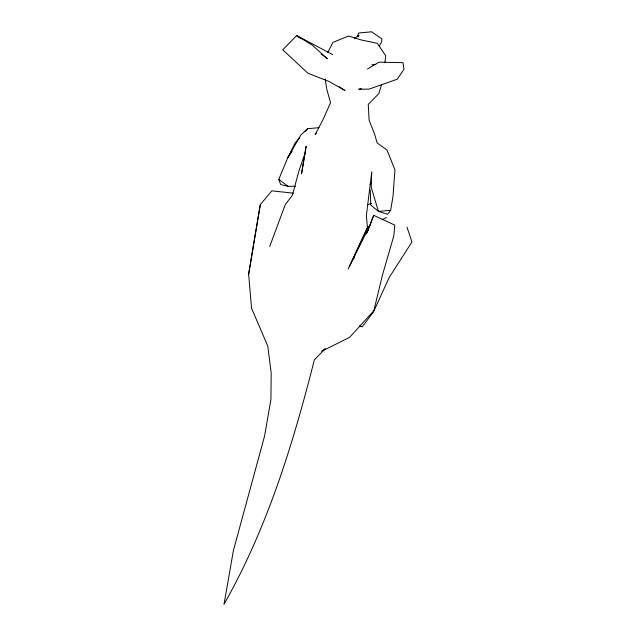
<?xml version="1.0" encoding="UTF-8"?>
<svg xmlns="http://www.w3.org/2000/svg" width="636" height="636" viewBox="0 0 636 636"><rect width="100%" height="100%" fill="white"/><g stroke="black" fill="none" stroke-linecap="round" stroke-linejoin="round"><path stroke-width="0.95" d="M384.899 62.4L385.774 55.865L377.323 43.296L361.415 40.004L348.6 36.029L332.874 42.397L327.747 52.589M304.946 153.642L306.123 146.248L301.536 173.867L304.946 153.642L299.151 170.138L292.409 195.196L285.246 204.617L269.704 246.506M353.783 258.971L354.244 256.157L367.481 227.64L366.352 215.787L371.758 171.807L371.209 187.23L378.412 211.367L387.682 214.268L390.647 210.325L392.992 196.397L394.932 169.796L386.95 150.001L377.172 142.941L374.771 134.641L369.111 120.14L368.252 104.415L378.786 93.643L381.592 84.588M366.416 233.802L373.714 215.358L394.749 225.104L393.867 235.654L382.403 275.285L373.825 310.781L349.625 337.358L321.737 351.239L325.306 348.695L314.359 359.809C293.037 444.174 267.2 528.126 224.031 604.2L233.396 550.601L264.568 436.073L270.944 399.193L271.175 372.895L267.788 346.135L251.562 308.261L248.644 274.251L254.018 241.783L260.307 204.649L271.826 190.856L293.283 193.161M248.644 274.251L260.307 204.649M366.177 233.849L367.552 227.171L370.128 225.852M357.488 36.411L358.696 33.016L371.655 31.8L381.831 38.852L381.767 41.388L379.151 46.523M367.56 231.496L373.714 215.358M367.044 232.41L369.596 225.947L348.146 269.004L367.481 227.64M295.549 186.316L287.981 186.292L280.722 184.607L278.775 179.376L287.782 157.712L295.207 142.806L299.763 137.614M349.363 266.436L354.244 256.157M358.092 36.848L358.942 35.33L354.316 38.47M288.887 156.106L287.782 157.712L300.86 134.951L307.578 128.718L318.946 127.677M289.984 154.492L292.186 151.273M306.48 130.332L307.578 128.718L304.978 131.684M316.426 133.131L315.194 134.554L322.873 119.91L330.537 102.738L326.737 89.064L325.211 78.888M370.025 184.225L371.456 182.882M367.417 69.038L378.929 62.169L403.017 62.67L403.979 69.276L397.174 79.254L369.031 89.135L358.68 89.223L361.407 88.706M382.141 219.682L386.426 217.48M367.846 204.561L371.559 203.433M390.647 210.325L378.412 211.367L370.788 205.054L370.231 189.806M371.949 64.697L375.828 64.443M359.435 325.998L362.186 326.88L373.404 312.038L389.296 277.312L411.969 241.926L407.008 227.195M332.7 54.64L296.67 35.56L282.781 49.799L307.864 73.227L329.17 81.543L344.974 90.558L339.362 86.766M278.775 179.376L287.981 186.292M300.613 38.534L296.67 35.56L312.212 45.108L327.413 58.751L321.108 53.996"/></g></svg>
